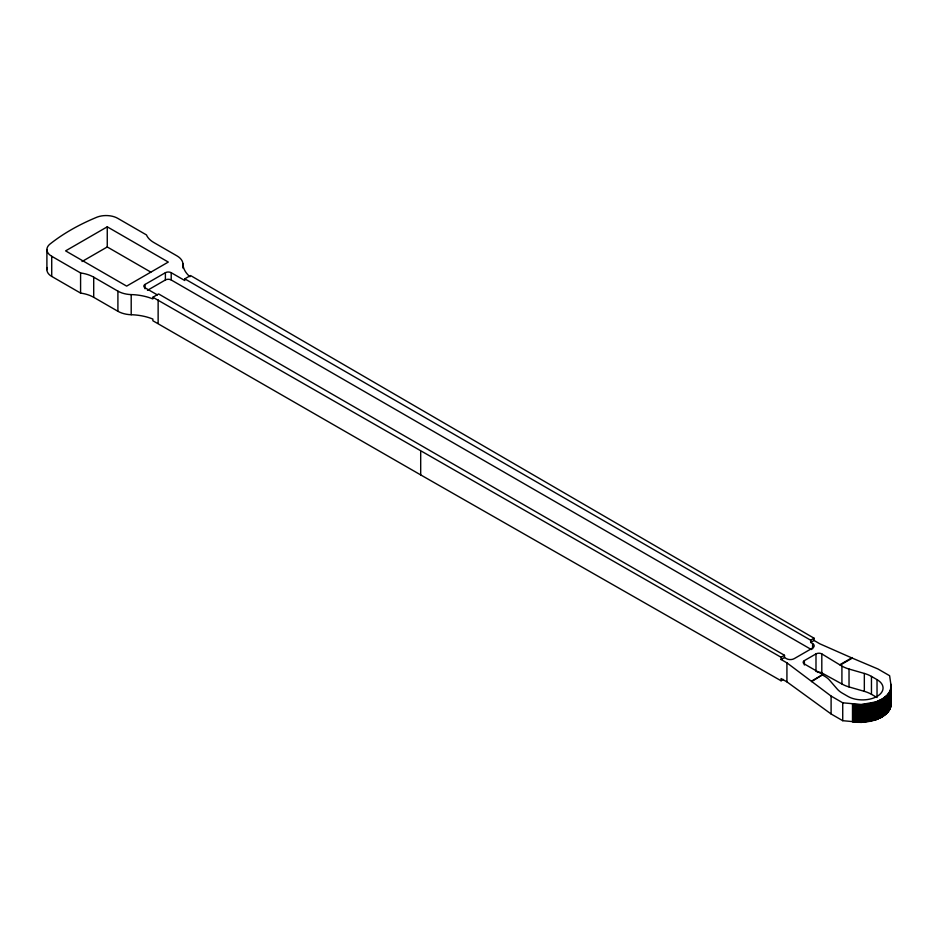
<?xml version="1.0" encoding="UTF-8"?>
<svg xmlns="http://www.w3.org/2000/svg" width="938" height="938" viewBox="0 0 938 938"><rect width="100%" height="100%" fill="white"/><g stroke="black" fill="none" stroke-linecap="round" stroke-linejoin="round"><path stroke-width="1.41" d="M891.1 686.663L890.033 691.06L887.149 695.164L882.635 698.751L875.822 701.941L861.236 704.52L842.734 702.797L831.103 696.078L786.923 662.849L781.084 659.52L781.084 657.28L784.508 655.299L784.508 657.538L781.084 659.52M891.1 704.567L890.033 708.952L887.149 713.068L881.872 717.113L875.822 719.845L861.236 722.412L842.734 720.689L831.103 713.982L786.923 681.879L781.084 678.537L781.084 680.777L420.693 474.909L152.871 320.761L152.871 319.084L150.772 318.263A41.108 23.731 0 0 0 133.102 314.805L131.203 314.734A20.554 11.866 0 0 1 117.907 311.287L93.706 297.311A27.401 15.817 0 0 0 80.586 293.09L51.719 276.417A16.438 9.497 0 0 1 47.334 267.541M107.26 226.82L65.601 250.88L126.642 286.113L168.301 262.065L107.26 226.82L107.26 246.964L150.866 272.137M82.016 261.538L107.26 246.964M145.05 288.798L145.05 284.437L165.393 272.7A4.115 2.368 0 0 1 171.208 272.7L184.774 280.521L184.774 278.844L190.531 275.526L814.09 638.227L814.09 640.466L819.871 643.831L852.29 658.124L840.214 665.089L821.805 653.903A4.115 2.368 0 0 0 815.99 653.903L804.37 660.622L804.37 665.007M147.442 290.334L165.393 279.97A4.115 2.368 0 0 1 171.208 279.97L811.335 649.542M189.933 276.722A41.108 23.731 0 0 1 182.945 263.766A20.554 11.866 0 0 0 176.942 255.863L153.773 242.485A27.401 15.817 0 0 1 146.469 234.922L117.754 218.343A16.438 9.497 0 0 0 97.294 217.041A205.528 118.657 0 0 0 91.244 219.621L89.755 220.289A205.528 118.657 0 0 0 49.491 244.466A16.438 9.497 0 0 0 51.719 256.285L80.586 272.958A27.401 15.817 0 0 1 93.706 277.167L117.907 291.143A20.554 11.866 0 0 0 131.203 294.602L133.102 294.661A41.108 23.731 0 0 1 150.772 298.132L152.871 298.952L152.871 297.264L158.616 293.946L784.508 655.299M184.774 278.844L810.667 640.197L814.09 638.227M810.667 640.197L810.667 642.436L814.09 640.466M781.084 680.777L783.359 679.452M811.569 681.07L822.778 674.598L811.569 681.633M840.214 664.538L852.29 657.561M840.214 665.089L841.914 666.074A27.401 15.817 0 0 0 849.031 669.04L864.332 673.449A27.401 15.817 0 0 1 871.461 676.415L877.03 679.64L877.03 697.532L871.461 694.319A27.401 15.817 0 0 0 864.332 691.353L849.031 686.933A27.401 15.817 0 0 1 841.914 683.978L821.805 672.921A4.115 2.368 0 0 0 817.326 672.405M152.871 297.264L781.084 657.28M852.29 658.124L878.003 669.005L889.623 675.723L891.1 686.03M810.667 642.436L812.601 643.562L812.601 648.932M822.778 674.598L804.37 663.975A4.115 2.368 0 0 1 804.37 660.622M822.778 675.161L824.479 676.146A27.401 15.817 0 0 1 829.602 680.249L837.259 689.09A27.401 15.817 0 0 0 842.394 693.194L847.964 696.418A20.554 11.866 0 0 0 877.03 696.418A20.554 11.866 0 0 0 877.03 679.64M157.385 294.919L145.05 287.802A4.115 2.368 0 0 1 145.05 284.437M784.508 657.538L786.443 658.664A5.476 3.166 0 0 0 794.193 658.664L812.601 648.029A5.476 3.166 0 0 0 812.601 643.562M890.889 702.152L891.1 703.934M891.065 706.091L891.065 685.397M890.889 684.248L890.865 706.466M890.713 689.196L890.713 707.1M890.525 689.817L890.525 707.721M890.303 690.438L890.303 708.342M890.033 691.06L890.033 708.952M889.728 691.669L889.728 709.574M889.388 692.267L889.388 710.172M889.013 692.865L889.013 710.77M888.603 693.452L888.603 711.356M888.157 694.038L888.157 711.942M887.665 694.612L887.665 712.505M887.149 695.164L887.149 713.068M886.609 695.715L886.609 713.619M886.023 696.254L886.023 714.158M885.402 696.782L885.402 714.686M884.757 697.297L884.757 715.202M884.077 697.802L884.077 715.694M883.373 698.282L883.373 716.186M882.635 698.751L882.635 716.655M881.872 699.209L881.872 717.113M881.087 699.654L881.087 717.558M880.266 700.076L880.266 717.98M879.422 700.487L879.422 718.391M878.554 700.874L878.554 718.778M877.663 701.249L877.663 719.153M876.749 701.612L876.749 719.505M875.822 701.941L875.822 719.845M874.873 702.257L874.873 720.161M873.899 702.562L873.899 720.454M872.915 702.843L872.915 720.736M871.906 703.101L871.906 720.994M871.461 676.415L871.461 694.319M870.886 703.336L870.886 721.24M869.854 703.547L869.854 721.451M868.799 703.746L868.799 721.65M867.744 703.922L867.744 721.826M866.677 704.075L866.677 721.979M865.598 704.204L865.598 722.108M864.519 704.321L864.519 722.213M864.332 673.449L864.332 691.353M863.429 704.403L863.429 722.307M862.339 704.473L862.339 722.377M861.236 704.52L861.236 722.412M860.146 704.544L860.146 722.436M859.044 704.544L859.044 722.436M857.942 704.52L857.942 722.412M856.84 704.473L856.84 722.377M855.749 704.403L855.749 722.307M854.659 704.321L854.659 722.213M853.58 704.204L853.58 722.108M852.501 704.075L852.501 721.979M849.031 669.04L849.031 686.933M842.734 702.797L842.734 720.689M841.914 666.074L841.914 683.978M831.103 696.078L831.103 713.982M821.805 653.903L821.805 672.921M815.99 653.903L815.99 671.456M786.923 662.849L786.923 681.879M420.693 451.413L420.693 474.909M182.945 263.766L182.945 268.08M171.208 272.7L171.208 279.97M165.393 272.7L165.393 279.97M158.135 299.82L158.135 323.317M131.203 294.602L131.203 314.734M117.907 291.143L117.907 311.287M93.706 277.167L93.706 297.311M80.586 272.958L80.586 293.09M51.719 256.285L51.719 276.417M46.9 249.531L46.9 269.663"/></g></svg>
